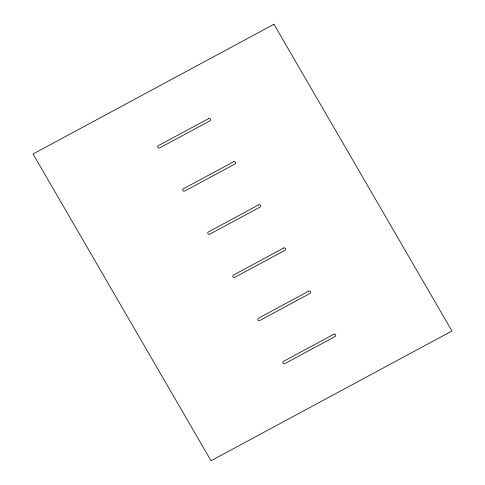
<?xml version="1.0" encoding="UTF-8"?>
<svg xmlns="http://www.w3.org/2000/svg" width="485" height="485" viewBox="0 0 485 485"><rect width="100%" height="100%" fill="white"/><g stroke="black" fill="none" stroke-linecap="round" stroke-linejoin="round"><path stroke-width="0.73" d="M273.97 24.25L33.047 153.994L211.03 460.75L451.953 331.006L273.97 24.25M208.586 118.607L158.395 145.633A1.358 1.297 -5.1 0 0 157.867 147.404A1.358 1.297 -5.1 0 0 159.704 147.901L209.902 120.868A1.358 1.297 -5.1 0 0 210.429 119.098A1.358 1.297 -5.1 0 0 208.586 118.607M233.612 161.741L183.421 188.774A1.358 1.297 -5.1 0 0 182.893 190.544A1.358 1.297 -5.1 0 0 184.737 191.035L234.928 164.009A1.358 1.297 -5.1 0 0 235.455 162.239A1.358 1.297 -5.1 0 0 233.612 161.741M258.644 204.882L208.447 231.909A1.358 1.297 -5.1 0 0 207.919 233.679A1.358 1.297 -5.1 0 0 209.762 234.176L259.954 207.143A1.358 1.297 -5.1 0 0 260.487 205.373A1.358 1.297 -5.1 0 0 258.644 204.882M283.67 248.017L233.479 275.05A1.358 1.297 -5.1 0 0 232.952 276.82A1.358 1.297 -5.1 0 0 234.788 277.311L284.986 250.284A1.358 1.297 -5.1 0 0 285.513 248.508A1.358 1.297 -5.1 0 0 283.67 248.017M308.696 291.158L258.505 318.184A1.358 1.297 -5.1 0 0 257.978 319.954A1.358 1.297 -5.1 0 0 259.821 320.452L310.012 293.419A1.358 1.297 -5.1 0 0 310.539 291.649A1.358 1.297 -5.1 0 0 308.696 291.158M333.728 334.292L283.531 361.325A1.358 1.297 -5.1 0 0 283.004 363.095A1.358 1.297 -5.1 0 0 284.847 363.586L335.038 336.554A1.358 1.297 -5.1 0 0 335.571 334.783A1.358 1.297 -5.1 0 0 333.728 334.292"/></g></svg>
